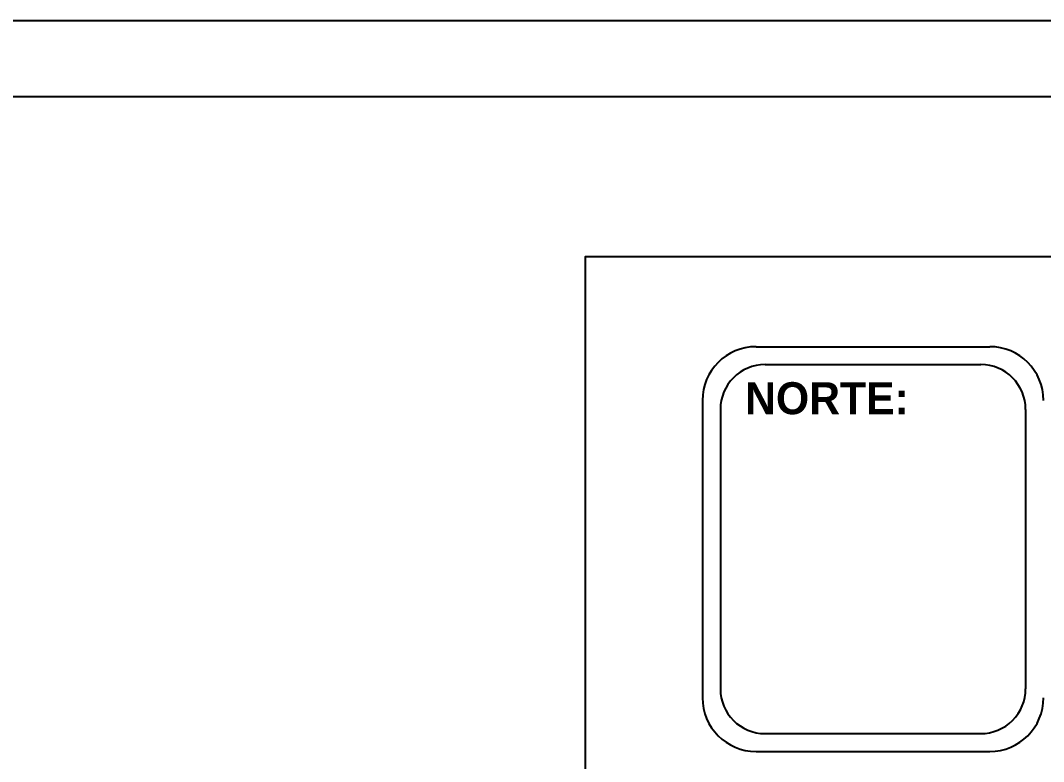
# Model space of a CAD drawing. Header units: millimetres. Extents: x -90 to 45, y 1085 to 1175.
# Drawn here: x 11.3 to 31.46, y 1160.41 to 1175 of the extents above; entities that cross this region are included whole.
import ezdxf

# ---------------------------------------------------------------- set-up
doc = ezdxf.new("R2010")
doc.units = ezdxf.units.MM
doc.layers.add('CUADRO DE DATOS', color=254, linetype='Continuous')
doc.styles.add('NOTAS', font='cityb___.ttf')

msp = doc.modelspace()

# ---------------------------------------------------------------- linework, layer by layer
at = {"layer": 'CUADRO DE DATOS'}
for p, q in [((25.797, 1168.577), (30.401, 1168.577)), ((25.974, 1168.224), (30.225, 1168.224)), ((24.739, 1167.519), (24.739, 1161.663)), ((25.092, 1167.342), (25.092, 1161.839)), ((31.107, 1167.342), (31.107, 1161.839)), ((25.974, 1160.957), (30.225, 1160.957)), ((25.797, 1160.604), (30.401, 1160.604))]:
    msp.add_line(p, q, dxfattribs=at)
msp.add_lwpolyline([(-89.947, 1175.001), (45.053, 1175.001), (45.053, 1085.001), (-89.947, 1085.001)], close=True, dxfattribs=at)
msp.add_lwpolyline([(-79.872, 1173.501), (34.128, 1173.501, -0.414214), (43.128, 1164.501), (43.128, 1095.501, -0.414214), (34.128, 1086.501), (-79.872, 1086.501, -0.414214), (-88.872, 1095.501), (-88.872, 1164.501, -0.414214)], format="xyb", close=True, dxfattribs=at)
msp.add_lwpolyline([(22.433, 1141.9), (22.433, 1170.353), (34.365, 1170.353, -0.414214), (41.115, 1163.603), (41.115, 1096.497, -0.414214), (34.365, 1089.747), (22.433, 1089.747), (22.433, 1141.9)], format="xyb", dxfattribs=at)
for centre, radius, start, end in [((25.797, 1167.519), 1.058, 90, 180), ((30.401, 1167.519), 1.058, 0, 90), ((25.974, 1167.342), 0.882, 90, 180), ((30.225, 1167.342), 0.882, 0, 90), ((25.797, 1161.663), 1.058, 180, 270), ((25.974, 1161.839), 0.882, 180, 270), ((30.225, 1161.839), 0.882, 269.9976, 0.0024), ((30.401, 1161.663), 1.058, 270, 0)]:
    msp.add_arc(centre, radius, start, end, dxfattribs=at)

# ---------------------------------------------------------------- texts
at = {"layer": 'CUADRO DE DATOS', "style": 'NOTAS'}
msp.add_text('NORTE:', height=0.6293, dxfattribs=at).set_placement((25.58, 1167.247))

doc.saveas('drawing.dxf')
